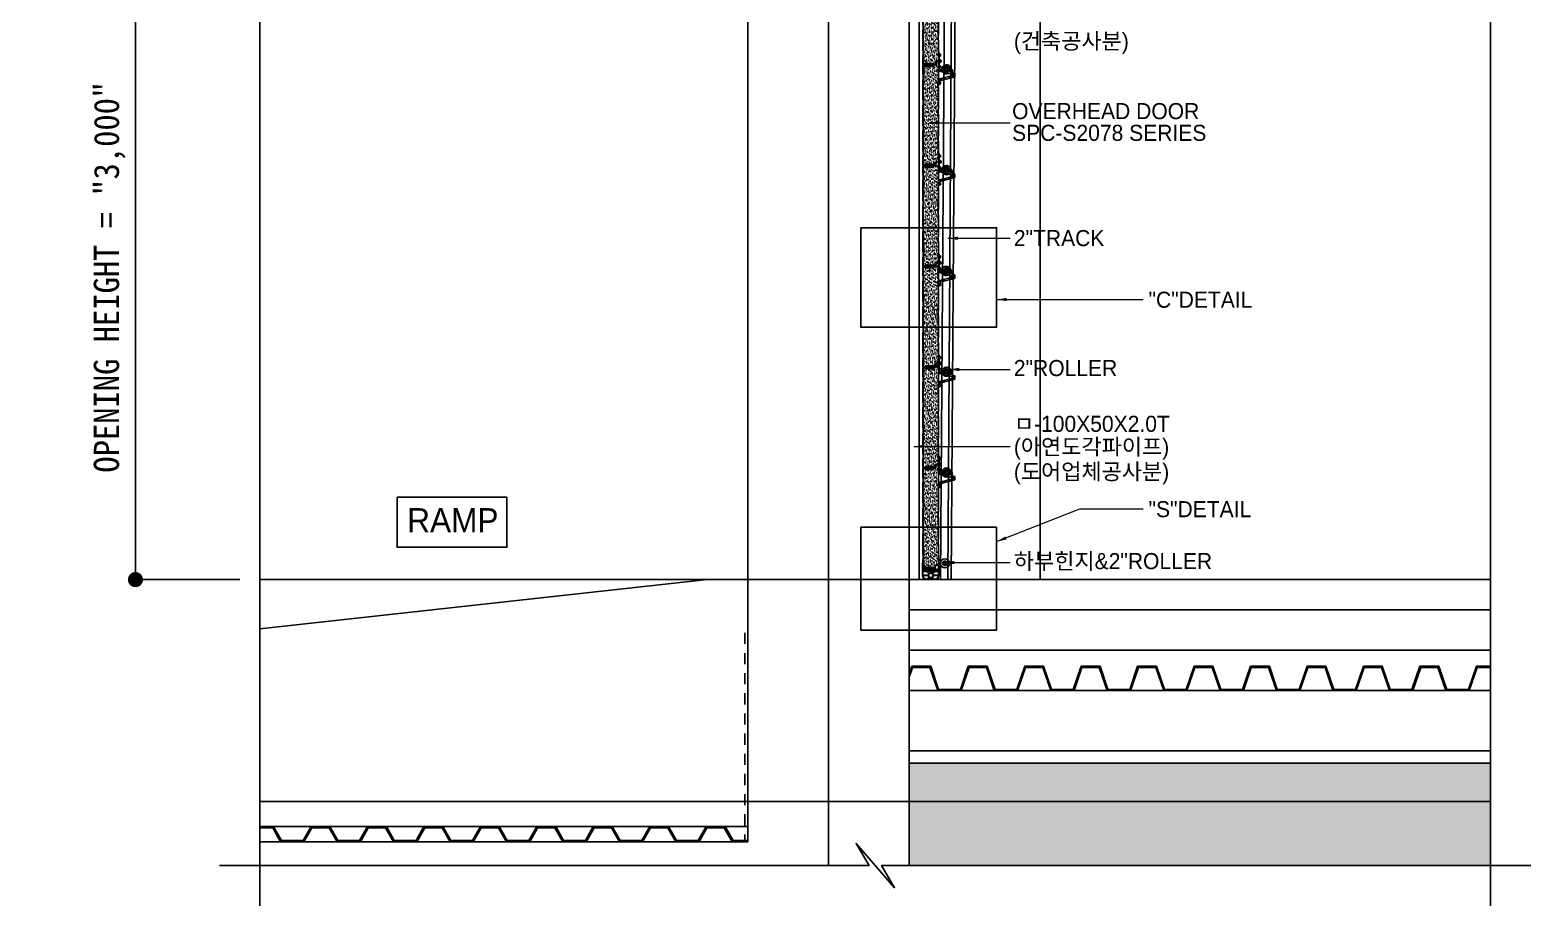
# Model space of a CAD drawing. Header units: millimetres. Extents: x 909 to 159266, y 137 to 21462.
# Drawn here: x 63502 to 70947, y 6838 to 11183 of the extents above; entities that cross this region are included whole.
import ezdxf

# ---------------------------------------------------------------- set-up
doc = ezdxf.new("R2010")
doc.units = ezdxf.units.MM
doc.header["$LTSCALE"] = 50
doc.header["$MEASUREMENT"] = 0
for name, pattern in [('HIDDEN', [2, 1, -1]), ('HIDDEN2', [0.1875, 0.125, -0.0625]), ('주단면도-1$0$HID', [2, 1.1, -0.9]), ('주단면도-1$0$주단면도-1$0$STD_CENTER', [66, 60, -2, 2, -2]), ('주단면도-2$0$주단면도-1$0$STD_CENTER', [66, 60, -2, 2, -2])]:
    doc.linetypes.add(name, pattern=pattern)
doc.layers.get('Defpoints').update_dxf_attribs({"color": 181})
for name, color, linetype in [('252', 252, 'Continuous'), ('DIM', 7, 'Continuous'), ('elev', 8, 'Continuous'), ('OHD Frame', 2, 'Continuous'), ('OHD Panel', 5, 'Continuous'), ('OHD Track', 4, 'Continuous'), ('주단면도-1$0$7FIN', 5, 'Continuous'), ('주단면도-1$0$A-SECT-DOOR', 8, 'Continuous'), ('주단면도-1$0$A-ST-CONC', 2, 'Continuous'), ('주단면도-1$0$HID', 7, '주단면도-1$0$HID'), ('주단면도-1$0$주단면도-1$0$A-FIN-TYP1', 6, 'Continuous'), ('주단면도-1$0$주단면도-1$0$A-ST-AXIS-CEN', 252, '주단면도-1$0$주단면도-1$0$STD_CENTER'), ('주단면도-1$0$주단면도-1$0$A-ST-CONC', 2, 'Continuous'), ('주단면도-1$0$주단면도-1$0$저온단열', 160, 'Continuous'), ('주단면도-2$0$주단면도-1$0$A-ST-AXIS-CEN', 252, '주단면도-2$0$주단면도-1$0$STD_CENTER')]:
    doc.layers.add(name, color=color, linetype=linetype)
doc.layers.add('주단면도-1$0$A-ELEV-LIN2', color=7, linetype='Continuous', lineweight=25)
doc.styles.add('2020음성 1차', font='나눔고딕Bold.ttf')
doc.styles.get("Standard").update_dxf_attribs({"font": 'NanumGothicBold.ttf'})
doc.styles.add('돋움체', font='')
doc.styles.add('헤드라인', font='')
doc.styles.get('돋움체').set_extended_font_data('DotumChe')
doc.styles.get('헤드라인').set_extended_font_data('HY울릉도M')
doc.dimstyles.new('ISO-25', dxfattribs={"dimtxt": 2.5, "dimasz": 2.5, "dimexe": 1.25, "dimexo": 0.625, "dimtad": 1, "dimtxsty": 'Standard', "dimcen": 2.5, "dimadec": 0, "dimazin": 0, "dimtfac": 1, "dimtmove": 0, "dimatfit": 3, "dimfxl": 1, "dimarcsym": 0})
doc.dimstyles.new('류재성$0', dxfattribs={"dimscale": 50, "dimtxt": 3, "dimasz": 1.5, "dimexe": 0, "dimexo": 2, "dimgap": 1, "dimtad": 1, "dimdec": 0, "dimdsep": 46, "dimlunit": 6, "dimtxsty": '2020음성 1차', "dimblk1": 'DOT', "dimblk2": 'DOT', "dimsah": 1, "dimcen": 0.09, "dimclrt": 4, "dimadec": 0, "dimazin": 0, "dimtfac": 1, "dimtdec": 4, "dimtofl": 0, "dimtmove": 0, "dimatfit": 3, "dimldrblk": 'DOT', "dimfxl": 1, "dimtolj": 1, "dimtzin": 0, "dimarcsym": 0})

# ---------------------------------------------------------------- blocks, each defined once
blk = doc.blocks.new('_Dot')
at = {"layer": 'DIM', "color": 0, "lineweight": -2}
blk.add_line((-0.5, 0), (-1, 0), dxfattribs=at)
at = {"layer": 'DIM', "color": 0, "const_width": 0.5}
blk.add_lwpolyline([(-0.25, 0, 1), (0.25, 0, 1)], format="xyb", close=True, dxfattribs=at)
blk = doc.blocks.new('*D5544')
at = {"layer": '252', "color": 0, "lineweight": -2}
for p, q in [((64542.9, 11457), (64025.2, 11457)), ((64025.2, 11382), (64025.2, 8532)), ((64542.9, 8457), (64025.2, 8457))]:
    blk.add_line(p, q, dxfattribs=at)
at = {"layer": 'Defpoints', "color": 0}
for p in [(64642.9, 11457), (64025.2, 8457), (64642.9, 8457)]:
    blk.add_point(p, dxfattribs=at)
at = {"layer": '252', "color": 0, "linetype": 'ByBlock', "lineweight": -2, "xscale": 75, "yscale": 75, "zscale": 75}
for p, rotation in [((64025.2, 11457), 90), ((64025.2, 8457), 270)]:
    blk.add_blockref('_Dot', p, dxfattribs=dict(at, rotation=rotation))
at = {"layer": '252', "color": 4, "insert": (63897.4, 9957), "char_height": 125, "attachment_point": 5, "rotation": 90, "style": '돋움체'}
blk.add_mtext('\\A1;OPENING HEIGHT = "3,000"', dxfattribs=at)
blk = doc.blocks.new('A$C1B0F701D')
at = {"layer": 'OHD Panel'}
for p, q in [((0, 457.1), (0, 498.5)), ((1.8, 452.9), (0.3, 456)), ((0.5, 457.1), (0.5, 498.5)), ((2.2, 453.1), (0.7, 456.2)), ((2, 431), (2, 452)), ((2.5, 501), (9.5, 501)), ((9.5, 501), (2.5, 501)), ((2.5, 500.5), (9.5, 500.5)), ((2.5, 431), (2.5, 452)), ((11.5, 498.5), (11.5, 496)), ((11.5, 495), (11.5, 498.5)), ((12, 498.5), (12, 496)), ((12, 495), (12, 498.5)), ((16.5, 494), (13, 494)), ((13, 493.5), (16.5, 493.5)), ((16.5, 493.5), (16.5, 494)), ((0, 330.1), (0, 425.9)), ((0.3, 427), (1.8, 430.1)), ((0.5, 330.1), (0.5, 425.9)), ((0.7, 426.8), (2.2, 429.9)), ((0, 298.9), (0, 203.1)), ((1.8, 325.9), (0.3, 329)), ((0.3, 300), (1.8, 303.1)), ((0.5, 203.1), (0.5, 298.9)), ((2.2, 326.1), (0.7, 329.2)), ((0.7, 299.8), (2.2, 302.9)), ((2, 304), (2, 325)), ((2.5, 304), (2.5, 325)), ((0, 171.9), (0, 76.1)), ((1.8, 198.9), (0.3, 202)), ((0.3, 173), (1.8, 176.1)), ((0.5, 76.1), (0.5, 171.9)), ((2.2, 199.1), (0.7, 202.2)), ((0.7, 172.8), (2.2, 175.9)), ((2, 177), (2, 198)), ((2.5, 177), (2.5, 198)), ((1.8, 71.9), (0.3, 75)), ((2.2, 72.1), (0.7, 75.2)), ((0, 3.5), (0, 44.9)), ((0.3, 46), (1.8, 49.1)), ((0.5, 3.5), (0.5, 44.9)), ((0.7, 45.8), (2.2, 48.9)), ((2, 50), (2, 71)), ((2.5, 50), (2.5, 71)), ((9.5, 1.5), (2.5, 1.5)), ((9.5, 1), (2.5, 1)), ((11.5, 7), (11.5, 3.5)), ((12, 7), (12, 3.5)), ((13, 8.5), (16.5, 8.5)), ((16.5, 8), (13, 8)), ((16.5, 8.5), (16.5, 8))]:
    blk.add_line(p, q, dxfattribs=at)
for centre, radius, start, end in [((2.5, 498.5), 2.5, 90, 180), ((2.5, 457.1), 2.5, 180, 206.56505), ((2.5, 498.5), 2, 90, 180), ((2.5, 457.1), 2, 180, 206.56505), ((0, 452), 2, 0, 26.56505), ((0, 452), 2.5, 0, 26.56505), ((9.5, 498.5), 2.5, 0, 90), ((9.5, 498.5), 2, 0, 90), ((13, 495), 1.5, 180, 270), ((13, 495), 1, 180, 270), ((2.5, 425.9), 2.5, 153.43495, 180), ((2.5, 425.9), 2, 153.43495, 180), ((0, 431), 2, 333.43495, 0), ((0, 431), 2.5, 333.43495, 0), ((2.5, 330.1), 2.5, 180, 206.56505), ((2.5, 298.9), 2.5, 153.43495, 180), ((2.5, 330.1), 2, 180, 206.56505), ((2.5, 298.9), 2, 153.43495, 180), ((0, 325), 2, 0, 26.56505), ((0, 304), 2, 333.43495, 0), ((0, 325), 2.5, 0, 26.56505), ((0, 304), 2.5, 333.43495, 0), ((2.5, 203.1), 2.5, 180, 206.56505), ((2.5, 171.9), 2.5, 153.43495, 180), ((2.5, 203.1), 2, 180, 206.56505), ((2.5, 171.9), 2, 153.43495, 180), ((0, 198), 2, 0, 26.56505), ((0, 177), 2, 333.43495, 0), ((0, 198), 2.5, 0, 26.56505), ((0, 177), 2.5, 333.43495, 0), ((2.5, 76.1), 2.5, 180, 206.56505), ((2.5, 76.1), 2, 180, 206.56505), ((2.5, 44.9), 2.5, 153.43495, 180), ((2.5, 3.5), 2.5, 180, 270), ((2.5, 44.9), 2, 153.43495, 180), ((2.5, 3.5), 2, 180, 270), ((0, 71), 2, 0, 26.56505), ((0, 50), 2, 333.43495, 0), ((0, 71), 2.5, 0, 26.56505), ((0, 50), 2.5, 333.43495, 0), ((9.5, 3.5), 2.5, 270, 0), ((9.5, 3.5), 2, 270, 0), ((13, 7), 1.5, 90, 180), ((13, 7), 1, 90, 180)]:
    blk.add_arc(centre, radius, start, end, dxfattribs=at)
blk = doc.blocks.new('A$C2BEC2C56')
h = blk.add_hatch(color=256)
h.dxf.hatch_style = 1
h.paths.add_polyline_path([(27, 477.5), (28, 477.5), (28, 517.5), (27, 517.5)])
h = blk.add_hatch(color=256)
h.dxf.hatch_style = 1
h.paths.add_polyline_path([(27, 22.5), (28, 22.5), (28, 62.5), (27, 62.5)])
for p, q in [((27, 517.5), (27, 477.5)), ((28, 517.5), (27, 517.5)), ((27, 477.5), (28, 477.5)), ((28, 477.5), (28, 517.5)), ((27, 62.5), (27, 22.5)), ((27, 22.5), (28, 22.5))]:
    blk.add_line(p, q)
at = {"layer": 'OHD Panel'}
for p, q in [((0, 494), (3.5, 494)), ((0, 493.5), (0, 494)), ((0, 493.5), (3.5, 493.5)), ((4.5, 495), (4.5, 499.5)), ((5, 495), (5, 499.5)), ((6, 501), (12.5, 501)), ((6, 500.5), (12.5, 500.5)), ((13.5, 501.9), (15.2, 517.8)), ((14, 501.8), (15.6, 517.7)), ((17.6, 520), (26, 520)), ((17.6, 519.5), (26, 519.5)), ((28, 517.5), (28, 419.6)), ((28.5, 517.5), (28.5, 419.6)), ((26, 414.5), (26, 393.5)), ((27.8, 418.7), (26.3, 415.6)), ((26.3, 392.4), (27.8, 389.3)), ((26.5, 414.5), (26.5, 393.5)), ((28.2, 418.5), (26.7, 415.4)), ((26.7, 392.6), (28.2, 389.5)), ((28, 388.4), (28, 285.6)), ((28.5, 388.4), (28.5, 285.6)), ((26, 280.5), (26, 259.5)), ((27.8, 284.7), (26.3, 281.6)), ((26.3, 258.4), (27.8, 255.3)), ((26.5, 280.5), (26.5, 259.5)), ((28.2, 284.5), (26.7, 281.4)), ((26.7, 258.6), (28.2, 255.5)), ((28, 254.4), (28, 151.6)), ((28.5, 254.4), (28.5, 151.6)), ((27.8, 150.7), (26.3, 147.6)), ((28.2, 150.5), (26.7, 147.4)), ((26, 146.5), (26, 125.5)), ((26.3, 124.4), (27.8, 121.3)), ((26.5, 146.5), (26.5, 125.5)), ((26.7, 124.6), (28.2, 121.5)), ((28, 120.4), (28, 22.5)), ((28.5, 120.4), (28.5, 22.5)), ((3.5, 8.5), (0, 8.5)), ((0, 8.5), (0, 8)), ((3.5, 8), (0, 8)), ((4.5, 3.5), (4.5, 7)), ((5, 3.5), (5, 7)), ((9.3, 1.5), (7, 1.5)), ((9.3, 1), (7, 1)), ((12.9, 18.3), (11.3, 3.3)), ((13.4, 18.2), (11.8, 3.2)), ((26, 20.5), (15.4, 20.5)), ((26, 20), (15.4, 20)), ((28, 62.5), (27, 62.5)), ((28, 22.5), (28, 62.5))]:
    blk.add_line(p, q, dxfattribs=at)
for centre, radius, start, end in [((3.5, 495), 1, 270, 0), ((3.5, 495), 1.5, 270, 0), ((6, 499.5), 1.5, 90, 180), ((6, 499.5), 1, 90, 180), ((12.5, 502), 1, 270, 353.99099), ((12.5, 502), 1.5, 270, 353.99099), ((17.6, 517.5), 2.5, 90, 173.99099), ((17.6, 517.5), 2, 90, 173.99099), ((26, 517.5), 2.5, 0, 90), ((26, 517.5), 2, 0, 90), ((28.5, 414.5), 2.5, 153.43495, 180), ((28.5, 393.5), 2.5, 180, 206.56505), ((28.5, 414.5), 2, 153.43495, 180), ((28.5, 393.5), 2, 180, 206.56505), ((26, 419.6), 2, 333.43495, 0), ((26, 388.4), 2, 0, 26.56505), ((26, 419.6), 2.5, 333.43495, 0), ((26, 388.4), 2.5, 0, 26.56505), ((28.5, 280.5), 2.5, 153.43495, 180), ((28.5, 259.5), 2.5, 180, 206.56505), ((28.5, 280.5), 2, 153.43495, 180), ((28.5, 259.5), 2, 180, 206.56505), ((26, 285.6), 2, 333.43495, 0), ((26, 254.4), 2, 0, 26.56505), ((26, 285.6), 2.5, 333.43495, 0), ((26, 254.4), 2.5, 0, 26.56505), ((26, 151.6), 2, 333.43495, 0), ((26, 151.6), 2.5, 333.43495, 0), ((28.5, 146.5), 2.5, 153.43495, 180), ((28.5, 125.5), 2.5, 180, 206.56505), ((28.5, 146.5), 2, 153.43495, 180), ((28.5, 125.5), 2, 180, 206.56505), ((26, 120.4), 2, 0, 26.56505), ((26, 120.4), 2.5, 0, 26.56505), ((3.5, 7), 1.5, 0, 90), ((3.5, 7), 1, 0, 90), ((7, 3.5), 2.5, 180, 270), ((7, 3.5), 2, 180, 270), ((9.3, 3.5), 2, 270, 353.99099), ((9.3, 3.5), 2.5, 270, 353.99099), ((15.4, 18), 2.5, 90, 173.99099), ((15.4, 18), 2, 90, 173.99099), ((26, 22.5), 2.5, 270, 0), ((26, 22.5), 2, 270, 0)]:
    blk.add_arc(centre, radius, start, end, dxfattribs=at)
blk = doc.blocks.new('A$C23A425F1')
h = blk.add_hatch()
h.set_pattern_fill('AR-SAND', color=2)
h.set_pattern_definition([(37.5, (-10314.7876, 683.2013), (-0.06299336, 1.92682377), [0, -1.52, 0, -1.7, 0, -1.625]), (7.5, (-10314.7876, 683.2013), (1.7697767, 2.82214607), [0, -0.82, 0, -1.37, 0, -0.525]), (327.5, (-10316.0176, 683.2013), (3.11414186, 0.00565905), [0, -0.5, 0, -1.8, 0, -2.35]), (317.5, (-10316.0176, 683.2013), (3.0061266, 0.87767556), [0, -0.25, 0, -1.18, 0, -1.35])])
edge = h.paths.add_edge_path()
edge.add_arc((41, 7), 1, 0, 90)
edge.add_line((41, 8), (1, 8))
edge.add_arc((1, 7), 1, 90, 180)
edge.add_line((0, 7), (0, 0))
edge.add_line((0, 0), (42, 0))
edge.add_line((42, 0), (42, 7))
at = {"color": 2}
for p, q in [((0, 7), (0, 0)), ((0, 0), (42, 0)), ((1, 8), (41, 8)), ((42, 7), (42, 0))]:
    blk.add_line(p, q, dxfattribs=at)
for centre, start, end in [((1, 7), 90, 180), ((41, 7), 0, 90)]:
    blk.add_arc(centre, 1, start, end, dxfattribs=at)
blk = doc.blocks.new('A$C56DB41DC')
h = blk.add_hatch()
h.set_pattern_fill('AR-SAND', color=253, scale=0.3)
h.set_pattern_definition([(37.5, (-85037.311, 18117.669), (-0.4800094, 14.6823971), [0, -11.5824, 0, -12.954, 0, -12.3825]), (7.5, (-85037.311, 18117.669), (13.4856985, 21.504753), [0, -6.2484, 0, -10.4394, 0, -4.0005]), (327.5, (-85046.684, 18117.669), (23.7297711, 0.0431155), [0, -3.81, 0, -13.716, 0, -17.907]), (317.5, (-85046.684, 18117.669), (22.9066936, 6.6878797), [0, -1.905, 0, -8.9916, 0, -10.287])])
h.paths.add_polyline_path([(77.5, 121.4, 0.116434), (77.3, 122.3), (75.8, 125.4, -0.116434), (75.5, 126.5), (75.5, 147.5, -0.116434), (75.8, 148.6), (77.3, 151.7, 0.116434), (77.5, 152.6), (77.5, 255.4, 0.116434), (77.3, 256.3), (75.8, 259.4, -0.116434), (75.5, 260.5), (75.5, 281.5, -0.116434), (75.8, 282.6), (77.3, 285.7, 0.116434), (77.5, 286.6), (77.5, 389.4, 0.116434), (77.3, 390.3), (75.8, 393.4, -0.116434), (75.5, 394.5), (75.5, 415.5, -0.116434), (75.8, 416.6), (77.3, 419.7, 0.116434), (77.5, 420.6), (77.5, 478.5), (76.5, 478.5), (76.5, 518.5), (77.5, 518.5, 0.414214), (75.5, 520.5), (67.1, 520.5, 0.383819), (65.1, 518.7), (63.5, 502.8, -0.383819), (62, 501.5), (55.5, 501.5, 0.414214), (54.5, 500.5), (54.5, 496, -0.414214), (53, 494.5), (49.5, 494.5), (49.5, 495), (16.5, 495), (16.5, 494.5), (13, 494.5, -0.414214), (11.5, 496), (11.5, 499.5, 0.414214), (9.5, 501.5), (2.5, 501.5, 0.414214), (0.5, 499.5), (0.5, 458.1, 0.116434), (0.7, 457.2), (2.2, 454.1, -0.116434), (2.5, 453), (2.5, 432, -0.116434), (2.2, 430.9), (0.7, 427.8, 0.116434), (0.5, 426.9), (0.5, 331.1, 0.116434), (0.7, 330.2), (2.2, 327.1, -0.116434), (2.5, 326), (2.5, 305, -0.116434), (2.2, 303.9), (0.7, 300.8, 0.116434), (0.5, 299.9), (0.5, 204.1, 0.116434), (0.7, 203.2), (2.2, 200.1, -0.116434), (2.5, 199), (2.5, 178, -0.116434), (2.2, 176.9), (0.7, 173.8, 0.116434), (0.5, 172.9), (0.5, 77.1, 0.116434), (0.7, 76.2), (2.2, 73.1, -0.116434), (2.5, 72), (2.5, 51, -0.116434), (2.2, 49.9), (0.7, 46.8, 0.116434), (0.5, 45.9), (0.5, 4.5, 0.414214), (2.5, 2.5), (9.5, 2.5, 0.414214), (11.5, 4.5), (11.5, 8, -0.414214), (13, 9.5), (16.5, 9.5), (16.5, 9), (49.5, 9), (49.5, 9.5), (53, 9.5, -0.414214), (54.5, 8), (54.5, 4.5, 0.414214), (56.5, 2.5), (58.8, 2.5, 0.383819), (60.8, 4.3), (62.4, 19.3, -0.383819), (64.9, 21.5), (75.5, 21.5, 0.414214), (77.5, 23.5), (76.5, 23.5), (76.5, 63.5), (77.5, 63.5)])
at = {"color": 5}
for name, p in [('A$C1B0F701D', (0, 1)), ('A$C2BEC2C56', (49.5, 1))]:
    blk.add_blockref(name, p, dxfattribs=at)
at = {"color": 6, "xscale": -1, "rotation": 180}
blk.add_blockref('A$C23A425F1', (12, 503), dxfattribs=at)
at = {"color": 6}
blk.add_blockref('A$C23A425F1', (12, 1), dxfattribs=at)
blk = doc.blocks.new('2ROLLER')
for p, q in [((-153853.3, -195.2, 0), (-153854.1, -198.4, 0)), ((-153851.3, -199.7, 0), (-153842.6, -201.9, 0)), ((-153850.6, -196.7, 0), (-153817.7, -205.2, 0)), ((-153844.8, -195.1, 0), (-153841.6, -196, 0)), ((-153841.9, -199, 0), (-153844.4, -208.7, 0)), ((-153844.4, -208.7, 0), (-153820.2, -214.9, 0)), ((-153836.1, -199.2, 0), (-153836.4, -200.4, 0)), ((-153836.4, -200.4, 0), (-153835.4, -200.7, 0)), ((-153835.4, -200.4, 0), (-153835.4, -200.7, 0)), ((-153835.4, -200.4, 0), (-153834.4, -200.9, 0)), ((-153834.4, -200.7, 0), (-153834.4, -200.9, 0)), ((-153834.4, -200.7, 0), (-153833.5, -201.2, 0)), ((-153834.4, -200.7, 0), (-153833.5, -201.2, 0)), ((-153832.4, -193.2, 0), (-153833.9, -199, 0)), ((-153833.9, -199, 0), (-153820.4, -202.5, 0)), ((-153831.2, -192.4, 0), (-153819.6, -195.4, 0)), ((-153829.6, -192, 0), (-153829.2, -191.8, 0)), ((-153821, -194.8, 0), (-153829.6, -192.1, 0)), ((-153829.4, -192.6, 0), (-153829.6, -192.2, 0)), ((-153829.6, -192.8, 0), (-153829.4, -192.7, 0)), ((-153820.8, -193.9, 0), (-153829.4, -191.2, 0)), ((-153829.1, -191.7, 0), (-153829.4, -191.3, 0)), ((-153829.3, -191.2, 0), (-153828.9, -190.9, 0)), ((-153829.1, -190.3, 0), (-153828.7, -190, 0)), ((-153820.5, -193, 0), (-153829.1, -190.3, 0)), ((-153828.9, -190.8, 0), (-153829.1, -190.4, 0)), ((-153820.5, -192.1, 0), (-153828.6, -190, 0)), ((-153825.7, -194.9, 0), (-153827.2, -200.7, 0)), ((-153823.7, -203.4, 0), (-153822.8, -203.9, 0)), ((-153823.7, -203.4, 0), (-153822.8, -203.9, 0)), ((-153822.8, -203.7, 0), (-153822.8, -203.9, 0)), ((-153822.8, -203.7, 0), (-153821.9, -204.1, 0)), ((-153822.8, -203.7, 0), (-153821.9, -204.1, 0)), ((-153821.8, -203.9, 0), (-153821.9, -204.1, 0)), ((-153821.8, -203.9, 0), (-153820.9, -204.4, 0)), ((-153821.8, -203.9, 0), (-153820.9, -204.4, 0)), ((-153821.3, -195, 0), (-153821, -194.8, 0)), ((-153821.2, -194.2, 0), (-153820.8, -194, 0)), ((-153821, -194.7, 0), (-153821.2, -194.3, 0)), ((-153821, -193.3, 0), (-153820.6, -193.1, 0)), ((-153820.8, -193.8, 0), (-153821, -193.4, 0)), ((-153820.8, -204.2, 0), (-153820.9, -204.4, 0)), ((-153820.8, -192.4, 0), (-153820.5, -192.3, 0)), ((-153820.6, -193, 0), (-153820.8, -192.6, 0)), ((-153820.8, -204.2, 0), (-153819.9, -204.6, 0)), ((-153820.8, -204.2, 0), (-153819.9, -204.6, 0)), ((-153818.9, -196.6, 0), (-153820.4, -202.5, 0)), ((-153817.7, -205.2, 0), (-153820.2, -214.9, 0)), ((-153819.9, -204.6, 0), (-153818.9, -204.9, 0)), ((-153818.6, -203.7, 0), (-153818.9, -204.9, 0)), ((-153818.8, -204.4, 0), (-153818.9, -204.7, 0))]:
    blk.add_line(p, q)
at = {"color": 0}
for p, q in [((-153833.4, -200.9, 0), (-153833.5, -201.2, 0)), ((-153833.4, -200.9, 0), (-153832.5, -201.4, 0)), ((-153833.4, -200.9, 0), (-153832.5, -201.4, 0)), ((-153832.4, -201.2, 0), (-153832.5, -201.4, 0)), ((-153832.4, -201.2, 0), (-153831.5, -201.7, 0)), ((-153832.4, -201.2, 0), (-153831.5, -201.7, 0)), ((-153831.5, -201.4, 0), (-153831.5, -201.7, 0)), ((-153831.5, -201.4, 0), (-153830.6, -201.9, 0)), ((-153831.5, -201.4, 0), (-153830.6, -201.9, 0)), ((-153830.5, -201.7, 0), (-153830.6, -201.9, 0)), ((-153830.5, -201.7, 0), (-153829.6, -202.1, 0)), ((-153830.5, -201.7, 0), (-153829.6, -202.1, 0)), ((-153829.5, -201.9, 0), (-153829.6, -202.1, 0)), ((-153829.5, -201.9, 0), (-153828.6, -202.4, 0)), ((-153829.5, -201.9, 0), (-153828.6, -202.4, 0)), ((-153828.6, -202.2, 0), (-153828.6, -202.4, 0)), ((-153828.6, -202.2, 0), (-153827.7, -202.6, 0)), ((-153828.6, -202.2, 0), (-153827.7, -202.6, 0)), ((-153827.6, -202.4, 0), (-153827.7, -202.6, 0)), ((-153827.6, -202.4, 0), (-153826.7, -202.9, 0)), ((-153827.6, -202.4, 0), (-153826.7, -202.9, 0)), ((-153826.6, -202.7, 0), (-153826.7, -202.9, 0)), ((-153826.6, -202.7, 0), (-153825.7, -203.1, 0)), ((-153826.6, -202.7, 0), (-153825.7, -203.1, 0)), ((-153825.7, -202.9, 0), (-153825.7, -203.1, 0)), ((-153825.7, -202.9, 0), (-153824.8, -203.4, 0)), ((-153825.7, -202.9, 0), (-153824.8, -203.4, 0)), ((-153824.7, -203.2, 0), (-153824.8, -203.4, 0)), ((-153824.7, -203.2, 0), (-153823.8, -203.6, 0)), ((-153824.7, -203.2, 0), (-153823.8, -203.6, 0)), ((-153823.7, -203.4, 0), (-153823.8, -203.6, 0))]:
    blk.add_line(p, q, dxfattribs=at)
at = {"color": 5, "linetype": 'HIDDEN'}
blk.add_line((-153823.7, -203.7, 0), (-153823.6, -203.7, 0), dxfattribs=at)
blk.add_circle((-153849.1, -190.9, 0), 5.5)
for centre, radius, start, end in [((-153849.1, -190.9, 0), 22.5, 1.0314, 189.14357), ((-153849.2, -191.4, 0), 22.5, 212.73197, 298.39882), ((-153849.1, -190.9, 0), 14.5, 321.12206, 203.93191), ((-153849.1, -190.9, 0), 9, 326.09417, 255.56539), ((-153849.1, -190.9, 0), 6, 315.56539, 255.56539), ((-153833.5, -211.5, 0), 12.5, 59.30519, 101.66928), ((-153831.5, -193.4, 0), 1, 75.56539, 165.56539), ((-153829.5, -192.1, 0), 0.0908, 120.56539, 210.56539), ((-153829.3, -191.2, 0), 0.0908, 120.56539, 210.56539), ((-153829.4, -192.6, 0), 0.0908, 300.56539, 30.56539), ((-153829.2, -191.7, 0), 0.0908, 300.56539, 30.56539), ((-153829.1, -190.4, 0), 0.0908, 120.56539, 210.56539), ((-153829, -190.9, 0), 0.0908, 300.56539, 30.56539), ((-153828.6, -190.1, 0), 0.0908, 75.56539, 120.56539), ((-153826.8, -213.2, 0), 12.5, 49.46151, 91.8256), ((-153826.6, -194.7, 0), 1, 345.56539, 75.56539), ((-153824.7, -195.1, 0), 1, 75.56539, 165.56539), ((-153821.2, -194.3, 0), 0.0908, 120.56539, 210.56539), ((-153820.9, -193.4, 0), 0.0908, 120.56539, 210.56539), ((-153821.1, -194.8, 0), 0.0908, 300.56539, 30.56539), ((-153820.7, -192.5, 0), 0.0908, 120.56539, 210.56539), ((-153820.9, -193.9, 0), 0.0908, 300.56539, 30.56539), ((-153820.6, -193, 0), 0.0908, 300.56539, 30.56539), ((-153820.5, -192.2, 0), 0.0908, 300.56539, 75.56539), ((-153819.9, -196.4, 0), 1, 345.56539, 75.56539)]:
    blk.add_arc(centre, radius, start, end)
blk.add_arc((-153823.6, -203.8, 0), 0.09, 120.56539, 210.56539, dxfattribs=at)
blk = doc.blocks.new('2인치 SIDE HINGE 단면')
at = {"extrusion": (-1, 2.44929e-16, 5.96917e-14)}
blk.add_line((0, 129), (0, 165), dxfattribs=at)
at = {"extrusion": (2.44929e-16, 1, -2.44929e-16)}
blk.add_line((0, 165), (2.3, 165), dxfattribs=at)
at = {"extrusion": (-5.96917e-14, -2.44929e-16, -1)}
for p, q in [((0, 165), (2.3, 165)), ((0, 129), (0, 165)), ((2.3, 165), (2.3, 129)), ((0, 129), (2.3, 129))]:
    blk.add_line(p, q, dxfattribs=at)
at = {"color": 5, "linetype": 'HIDDEN2', "ltscale": 5}
for p, q in [((0, 155, 0), (2.3, 155, 0)), ((2.3, 148, 0), (0, 148, 0)), ((2.3, 98.5, 0), (0, 98.5, 0)), ((2.3, 95, 0), (0, 95, 0)), ((2.3, 92, 0), (0, 92, 0)), ((2.3, 88.5, 0), (0, 88.5, 0)), ((4, 79), (44.6, 68.5)), ((2.3, 18.6), (0, 18.6)), ((2.3, 15.1), (0, 15.1)), ((2.3, 12.1), (0, 12.1)), ((2.3, 8.6), (0, 8.6)), ((4, 27.6), (77.7, 46.6)), ((68.8, 62.3), (77.7, 60)), ((77.7, 46.6), (77.7, 60))]:
    blk.add_line(p, q, dxfattribs=at)
at = {"extrusion": (1, -2.44929e-16, -5.96917e-14)}
blk.add_line((2.3, 165), (2.3, 129), dxfattribs=at)
for p, q in [((3.2, 158.2, 0), (2.3, 158.2, 0)), ((8, 156.5, 0), (3.7, 156.5, 0)), ((3.7, 156.5, 0), (3.7, 146.5, 0)), ((8, 151.5, 0), (3.7, 151.5, 0)), ((8.7, 155.8, 0), (8.7, 147.2, 0)), ((0, 129), (0, 122.5)), ((0, 83.4), (0, 122.5)), ((2.3, 86), (0, 86)), ((2.3, 83.5), (0, 83.5)), ((2.3, 129), (2.3, 127.5)), ((2.3, 127.5), (2.3, 129)), ((2.3, 83.4), (2.3, 117.5)), ((3.2, 100.3, 0), (2.3, 100.3, 0)), ((3.2, 144.7, 0), (2.4, 144.7, 0)), ((3.2, 86.8, 0), (2.4, 86.8, 0)), ((3.2, 79.2), (4, 79)), ((8, 146.5, 0), (3.7, 146.5, 0)), ((8, 98.5, 0), (3.7, 98.5, 0)), ((3.7, 98.5, 0), (3.7, 88.5, 0)), ((8, 93.5, 0), (3.7, 93.5, 0)), ((8, 88.5, 0), (3.7, 88.5, 0)), ((3.8, 81.4), (45.1, 70.8)), ((4, 73.1), (4, 81.4)), ((8.7, 97.8, 0), (8.7, 89.2, 0)), ((0, 23.2), (0, 3.6)), ((2.3, 23.1), (0, 23.1)), ((2.3, 20.6), (0, 20.6)), ((2.3, 3.6), (0, 3.6)), ((2.3, 23.2), (2.3, 3.6)), ((3.2, 20.4), (2.3, 20.4)), ((3.2, 6.9), (2.4, 6.9)), ((3.2, 27.4), (4, 27.6)), ((8, 18.6), (3.7, 18.6)), ((3.7, 18.6), (3.7, 8.6)), ((8, 13.6), (3.7, 13.6)), ((8, 8.6), (3.7, 8.6)), ((3.8, 25.2), (80, 44.8)), ((4, 73.1), (69, 56.4)), ((4, 33.5), (69, 50.2)), ((4, 33.5), (4, 25.2)), ((8.7, 17.9), (8.7, 9.3)), ((69, 56.4), (80, 61.8)), ((69, 50.2), (69, 56.4)), ((69, 50.2), (80, 44.8)), ((69.3, 64.5), (80, 61.8)), ((80, 44.8), (80, 61.8))]:
    blk.add_line(p, q)
at = {"extrusion": (-2.44929e-16, -1, 2.44929e-16)}
blk.add_line((0, 129), (2.3, 129), dxfattribs=at)
at = {"extrusion": (7.34788e-16, 1, 1.03474e-13)}
blk.add_line((0, 129), (2.3, 129), dxfattribs=at)
at = {"extrusion": (-5.96917e-14, -2.44929e-16, -1)}
blk.add_circle((-6.5, 122.5), 4.2, dxfattribs=at)
for centre, radius, start, end in [((-5.7, 154.1, 0), 9.81, 344.48713, 24.88994), ((-5.7, 148.9, 0), 9.81, 335.11006, 15.51287), ((8, 155.8, 0), 0.714, 0, 90), ((8, 152.2, 0), 0.714, 270, 0), ((8, 150.8, 0), 0.714, 0, 90), ((6.5, 122.5), 6.5, 229.74776, 180), ((4.3, 83.4), 4.3, 180, 255.56539), ((4.3, 83.4), 2, 180, 255.56539), ((-5.7, 96.1, 0), 9.81, 344.48713, 24.88994), ((-5.7, 90.9, 0), 9.81, 335.11006, 15.51287), ((8, 147.2, 0), 0.714, 270, 0), ((8, 97.8, 0), 0.714, 0, 90), ((8, 94.2, 0), 0.714, 270, 0), ((8, 92.8, 0), 0.714, 0, 90), ((8, 89.2, 0), 0.714, 270, 0), ((4.3, 23.2), 4.3, 104.43461, 180), ((4.3, 23.2), 2, 104.43461, 180), ((-5.7, 16.2), 9.81, 344.48713, 24.88994), ((-5.7, 11), 9.81, 335.11006, 15.51287), ((8, 17.9), 0.714, 0, 90), ((8, 14.3), 0.714, 270, 0), ((8, 12.9), 0.714, 0, 90), ((8, 9.3), 0.714, 270, 0)]:
    blk.add_arc(centre, radius, start, end)
blk.add_blockref('2ROLLER', (153887.7, 272.7, 0))
blk = doc.blocks.new('OHD2 단면')
at = {"color": 4}
for p, q in [((66.5, 83.3), (66.5, 53.6)), ((68, 84.1), (68, 50.9)), ((146, 84.1), (146, 54.3)), ((147.5, 83.3), (147.5, 53.6)), ((66.7, 53.4), (66.5, 53.6)), ((66.7, 53.4), (66.5, 53.2)), ((66.5, 53.2), (66.5, 42.9)), ((66.5, 42.9), (68.6, 42.9)), ((68, 54.3), (68, 50.9)), ((68.6, 42.9), (68, 42.9)), ((77.5, 49.8), (136.5, 49.8)), ((78.1, 47.8), (92, 47.8)), ((92, 47.8), (92, 42.9)), ((92, 42.9), (103.2, 42.9)), ((92, 42.9), (103.2, 42.9)), ((94, 47.8), (120, 47.8)), ((94, 47.8), (94, 44.9)), ((94, 44.9), (103.2, 44.9)), ((103.2, 44.9), (103.2, 42.9)), ((110.8, 44.9), (120, 44.9)), ((110.8, 44.9), (110.8, 42.9)), ((110.8, 42.9), (122, 42.9)), ((120, 47.8), (120, 44.9)), ((122, 47.8), (135.9, 47.8)), ((122, 47.8), (122, 42.9)), ((145.4, 42.9), (146, 42.9)), ((147.5, 42.9), (145.4, 42.9)), ((146, 54.3), (146, 50.9)), ((147.3, 53.4), (147.5, 53.6)), ((147.3, 53.4), (147.5, 53.2)), ((147.5, 53.2), (147.5, 42.9))]:
    blk.add_line(p, q, dxfattribs=at)
for p, q in [((146, 95.7), (160.1, 95.7)), ((66.5, 42.2), (103.6, 42.2)), ((68.2, 40.5), (85.2, 40.5)), ((87.2, 40.5), (106.1, 40.5)), ((95.9, 47.3), (118.1, 47.3)), ((95.9, 47.3), (95.9, 45.6)), ((95.9, 45.6), (103.6, 45.6)), ((103.6, 42.2), (103.6, 45.6)), ((105.3, 42.2), (105.3, 45.6)), ((105.3, 45.6), (108.6, 45.6)), ((105.3, 42.2), (108.6, 42.2)), ((107.8, 40.5), (126.7, 40.5)), ((108.6, 42.2), (108.6, 45.6)), ((110.3, 42.2), (110.3, 45.6)), ((110.3, 45.6), (118.1, 45.6)), ((110.3, 42.2), (147.5, 42.2)), ((118.1, 47.3), (118.1, 45.6)), ((128.7, 40.5), (145.8, 40.5)), ((147.5, 65.7), (160.1, 65.7))]:
    blk.add_line(p, q)
at = {"color": 0}
for p, q in [((66.5, 42.2), (66.5, 20)), ((68.2, 40.5), (68.2, 22.5)), ((68.2, 22.5), (94.6, 22.5)), ((68.2, 20.8), (94.5, 20.8)), ((97.2, 28.6), (85.2, 40.5)), ((86.5, 0), (127.5, 0)), ((98.1, 29.6), (87.2, 40.5)), ((87.9, 1.7), (98.1, 11.9)), ((89.9, 1.7), (99.2, 11)), ((89.9, 1.7), (106.1, 1.7)), ((106.1, 33.3), (106.1, 40.5)), ((106.1, 8.3), (106.1, 1.7)), ((107.8, 33.3), (107.8, 40.5)), ((107.8, 33.3), (107.8, 33.3)), ((107.8, 8.3), (107.8, 1.7)), ((107.8, 1.7), (124, 1.7)), ((124, 1.7), (114.7, 11)), ((115.8, 29.6), (126.7, 40.5)), ((126, 1.7), (115.8, 11.9)), ((116.7, 28.6), (128.7, 40.5)), ((119.4, 22.5), (145.8, 22.5)), ((119.5, 20.8), (145.8, 20.8)), ((145.8, 40.5), (145.8, 22.5)), ((147.5, 42.2), (147.5, 20))]:
    blk.add_line(p, q, dxfattribs=at)
at = {"color": 4}
for radius in [22.5, 11, 5]:
    blk.add_circle((176.8, 80.7), radius, dxfattribs=at)
blk.add_circle((107, 20.8), 10.8)
for centre, radius, start, end in [((67.5, 83.3), 1, 60, 180), ((146.5, 83.3), 1, 0, 120), ((72.4, 47.2), 5.75, 26.31915, 139.68678), ((68.6, 44.3), 1.44, 268.39805, 41.92762), ((72.6, 47.3), 3.55, 324.82722, 215.17278), ((76.6, 44.3), 1.44, 138.07238, 268.39805), ((71, 47.4), 7.11, 320.78865, 2.88919), ((141.6, 47.2), 5.75, 174.52415, 227.93106), ((141.6, 47.2), 5.75, 40.31322, 153.68085), ((137.4, 44.3), 1.44, 282.82923, 41.92762), ((141.4, 47.3), 3.55, 324.82722, 215.17278), ((145.4, 44.3), 1.44, 138.07238, 271.60195)]:
    blk.add_arc(centre, radius, start, end, dxfattribs=at)
at = {"color": 0}
for centre, start, end in [((86.5, 20), 180, 270), ((88.2, 21.7), 182.60035, 269.04633), ((125.8, 21.7), 270, 357.39965), ((127.5, 20), 270, 0)]:
    blk.add_arc(centre, 20, start, end, dxfattribs=at)
for start, end in [(180, 225), (141.4887, 172.22693), (94.00979, 135), (231.4887, 265.99021), (45, 86.2546), (273.7454, 308.5113), (315, 0), (7.77307, 38.5113)]:
    blk.add_arc((107, 20.8), 12.5, start, end)
at = {"layer": 'OHD Frame'}
for p, q in [((0, 6300, 0), (0, 0)), ((50, 6300, 0), (50, 0))]:
    blk.add_line(p, q, dxfattribs=at)
at = {"layer": 'OHD Track'}
for p, q in [((155, 0), (175, 3000)), ((191, -0.2), (211, 3000)), ((208.5, -0.4), (228.5, 3000))]:
    blk.add_line(p, q, dxfattribs=at)
at = {"layer": '주단면도-1$0$A-SECT-DOOR'}
blk.add_line((-800, 0, -103000), (-999.9, 0, -103000), dxfattribs=at)
blk.add_line((-800, 0, -103000), (-999.9, 0, -103000), dxfattribs=at)
at = {"layer": '주단면도-1$0$A-ST-CONC'}
blk.add_line((-800, 0, -103000), (-999.9, 0, -103000), dxfattribs=at)
for name, p in [('A$C56DB41DC', (68, 2551)), ('2인치 SIDE HINGE 단면', (146, 2449.5)), ('A$C56DB41DC', (68, 2051)), ('2인치 SIDE HINGE 단면', (146, 1949.5)), ('A$C56DB41DC', (68, 1551)), ('A$C56DB41DC', (68, 1051)), ('2인치 SIDE HINGE 단면', (146, 1449.5)), ('A$C56DB41DC', (68, 551)), ('2인치 SIDE HINGE 단면', (146, 949.5)), ('2인치 SIDE HINGE 단면', (146, 449.5)), ('A$C56DB41DC', (68, 51))]:
    blk.add_blockref(name, p)

msp = doc.modelspace()

# ---------------------------------------------------------------- hatches: boundary and pattern name
at = {"layer": 'elev', "transparency": 33554687}
h = msp.add_hatch(color=256, dxfattribs=at)
h.dxf.hatch_style = 1
h.paths.add_polyline_path([(67863.2, 7547), (67863.2, 7038.3), (70747.3, 7038.3), (70747.3, 7547)])

# ---------------------------------------------------------------- linework, layer by layer
at = {"color": 2}
for points in [[(64642.9, 16363.4), (64642.9, 11631.6), (64752.8, 11696.2), (64533, 11505.4), (64642.9, 11570.1), (64642.9, 6838.3)], [(70747.3, 16363.4), (70747.3, 11631.6), (70857.2, 11696.2), (70637.3, 11505.4), (70747.3, 11570.1), (70747.3, 6838.3)], [(70947.3, 7038.3), (67725.8, 7038.3), (67790.5, 6928.4), (67599.7, 7148.2), (67664.4, 7038.3), (64442.9, 7038.3)]]:
    msp.add_lwpolyline(points, dxfattribs=at)
for points in [[(67623.2, 10202.3), (68296.8, 10202.3), (68296.8, 9708.3), (67623.2, 9708.3)], [(65323, 8865.3), (65867.6, 8865.3), (65867.6, 8617.7), (65323, 8617.7)], [(67623.2, 8716.8), (68296.8, 8716.8), (68296.8, 8206.8), (67623.2, 8206.8)]]:
    msp.add_lwpolyline(points, close=True)
at = {"layer": 'elev'}
msp.add_lwpolyline([(67863.2, 7038.3), (67863.2, 7547), (70747.3, 7547)], dxfattribs=at)
at = {"layer": '주단면도-1$0$7FIN'}
for points in [[(67863.2, 7988.8), (67876.3, 8027), (67969.7, 8027), (68009.2, 7912.3), (68117, 7912.3), (68156.3, 8027), (68249.7, 8027), (68289.2, 7912.3), (68396.9, 7912.3), (68436.3, 8027), (68529.7, 8027), (68569.1, 7912.3), (68676.8, 7912.3), (68716.3, 8027), (68809.7, 8027), (68849, 7912.3), (68956.8, 7912.3), (68996.3, 8027), (69089.7, 8027), (69129.2, 7912.3), (69237, 7912.3), (69276.3, 8027), (69369.7, 8027), (69409.2, 7912.3), (69516.9, 7912.3), (69556.3, 8027), (69649.7, 8027), (69689.1, 7912.3), (69796.8, 7912.3), (69836.3, 8027), (69929.7, 8027), (69969, 7912.3), (70076.8, 7912.3), (70116.3, 8027), (70209.7, 8027), (70249.2, 7912.3), (70357, 7912.3), (70396.3, 8027), (70489.7, 8027), (70529.2, 7912.3), (70636.9, 7912.3), (70676.3, 8027), (70747.3, 8027)], [(67863.2, 7972.4), (67880.1, 8021.6), (67965.9, 8021.6), (68005.4, 7907), (68120.8, 7907), (68160.1, 8021.6), (68245.9, 8021.6), (68285.4, 7907), (68400.7, 7907), (68440.1, 8021.6), (68525.9, 8021.6), (68565.3, 7907), (68680.6, 7907), (68720.1, 8021.6), (68805.9, 8021.6), (68845.2, 7907), (68960.6, 7907), (69000.1, 8021.6), (69085.9, 8021.6), (69125.4, 7907), (69240.8, 7907), (69280.1, 8021.6), (69365.9, 8021.6), (69405.4, 7907), (69520.7, 7907), (69560.1, 8021.6), (69645.9, 8021.6), (69685.3, 7907), (69800.6, 7907), (69840.1, 8021.6), (69925.9, 8021.6), (69965.2, 7907), (70080.6, 7907), (70120.1, 8021.6), (70205.9, 8021.6), (70245.4, 7907), (70360.8, 7907), (70400.1, 8021.6), (70485.9, 8021.6), (70525.4, 7907), (70640.7, 7907), (70680.1, 8021.6), (70747.3, 8021.6)], [(64642.9, 7232), (64709.8, 7232), (64749.2, 7162.3), (64856.9, 7162.3), (64896.4, 7232), (64989.8, 7232), (65029.1, 7162.3), (65136.9, 7162.3), (65176.4, 7232), (65269.8, 7232), (65309.3, 7162.3), (65417.1, 7162.3), (65456.4, 7232), (65549.8, 7232), (65589.3, 7162.3), (65697, 7162.3), (65736.4, 7232), (65829.8, 7232), (65869.2, 7162.3), (65976.9, 7162.3), (66016.4, 7232), (66109.8, 7232), (66149.1, 7162.3), (66256.9, 7162.3), (66296.4, 7232), (66389.8, 7232), (66429.3, 7162.3), (66537.1, 7162.3), (66576.4, 7232), (66669.8, 7232), (66709.3, 7162.3), (66817, 7162.3), (66856.4, 7232), (66949.8, 7232), (66989.2, 7162.3), (67063.2, 7162.3)], [(64642.9, 7226.6), (64706, 7226.6), (64745.4, 7157), (64860.7, 7157), (64900.2, 7226.6), (64986, 7226.6), (65025.3, 7157), (65140.7, 7157), (65180.2, 7226.6), (65266, 7226.6), (65305.5, 7157), (65420.9, 7157), (65460.2, 7226.6), (65546, 7226.6), (65585.5, 7157), (65700.8, 7157), (65740.2, 7226.6), (65826, 7226.6), (65865.4, 7157), (65980.7, 7157), (66020.2, 7226.6), (66106, 7226.6), (66145.3, 7157), (66260.7, 7157), (66300.2, 7226.6), (66386, 7226.6), (66425.5, 7157), (66540.9, 7157), (66580.2, 7226.6), (66666, 7226.6), (66705.5, 7157), (66820.8, 7157), (66860.2, 7226.6), (66946, 7226.6), (66985.4, 7157), (67063.2, 7157)]]:
    msp.add_lwpolyline(points, dxfattribs=at)
at = {"layer": '주단면도-1$0$A-ELEV-LIN2'}
for p, q in [((68513.3, 16163.4), (68513.3, 8457)), ((67063.2, 8457), (67063.2, 12457))]:
    msp.add_line(p, q, dxfattribs=at)
at = {"layer": '주단면도-1$0$HID', "color": 8}
msp.add_line((67048.2, 8193), (67048.2, 7157), dxfattribs=at)
at = {"layer": '주단면도-1$0$주단면도-1$0$A-FIN-TYP1'}
for p, q in [((70747.3, 8457), (67863.2, 8457)), ((70747.3, 7547), (67863.2, 7547))]:
    msp.add_line(p, q, dxfattribs=at)
for points in [[(64642.9, 7357), (67063.2, 7357)], [(67063.2, 7232), (64642.9, 7232)]]:
    msp.add_lwpolyline(points, dxfattribs=at)
at = {"layer": '주단면도-1$0$주단면도-1$0$A-ST-AXIS-CEN', "color": 1, "linetype": 'Continuous'}
msp.add_line((67463.2, 16163.4), (67463.2, 7038.3), dxfattribs=at)
msp.add_line((67463.2, 16163.4), (67463.2, 7038.3), dxfattribs=at)
at = {"layer": '주단면도-1$0$주단면도-1$0$A-ST-AXIS-CEN', "linetype": 'Continuous'}
for p, q in [((70747.3, 8457), (67863.2, 8457)), ((70747.3, 7357), (64642.9, 7357))]:
    msp.add_line(p, q, dxfattribs=at)
at = {"layer": '주단면도-1$0$주단면도-1$0$A-ST-CONC'}
for p, q in [((66863.3, 8457), (64642.9, 8212.8)), ((67863.2, 8457), (67063.2, 8457)), ((70747.3, 7907), (67863.2, 7907)), ((70747.3, 7607), (67863.2, 7607)), ((67063.2, 7157), (64642.9, 7157))]:
    msp.add_line(p, q, dxfattribs=at)
for points in [[(67063.2, 8457), (67063.2, 7157)], [(67863.2, 8457), (67863.2, 7038.3)]]:
    msp.add_lwpolyline(points, dxfattribs=at)
at = {"layer": '주단면도-1$0$주단면도-1$0$저온단열'}
for p, q in [((70747.3, 8307), (67863.2, 8307)), ((70747.3, 8107), (67863.2, 8107))]:
    msp.add_line(p, q, dxfattribs=at)
at = {"layer": '주단면도-2$0$주단면도-1$0$A-ST-AXIS-CEN', "color": 1, "linetype": 'Continuous'}
for p, q in [((70747.3, 8457), (64642.9, 8457)), ((70747.4, 7357), (64643, 7357))]:
    msp.add_line(p, q, dxfattribs=at)

# ---------------------------------------------------------------- block references
msp.add_blockref('OHD2 단면', (67863.2, 8457))

# ---------------------------------------------------------------- texts
at = {"color": 3, "style": '헤드라인'}
for s, height, p in [('(건축공사분)', 79.83, (68382.2, 11088.4)), ('OVERHEAD DOOR', 79.834, (68373.6, 10740.9)), ('SPC-S2078 SERIES', 79.834, (68373.6, 10633.1)), ('2"TRACK', 79.83, (68382.2, 10111)), ('"C"DETAIL', 79.83, (69050.3, 9805.2)), ('2"ROLLER', 79.83, (68382.2, 9466.5)), ('ㅁ-100X50X2.0T', 79.834, (68382.2, 9189.9)), ('(아연도각파이프)', 79.83, (68382.2, 9076.2)), ('(도어업체공사분)', 79.83, (68382.2, 8952.9)), ('RAMP', 119.75, (65373.3, 8691.7)), ('"S"DETAIL', 79.83, (69050.3, 8766.5)), ('하부힌지&2"ROLLER', 79.834, (68382.2, 8508.9))]:
    msp.add_text(s, height=height, dxfattribs=at).set_placement(p)

# ---------------------------------------------------------------- dimensions: what is measured, and where the dimension line sits
at = {"layer": '252', "color": 0}
dim = msp.add_linear_dim(base=(64025.2, 8457), p1=(64642.9, 11457), p2=(64642.9, 8457), angle=90, text='OPENING HEIGHT = "<>"', dimstyle='류재성$0', override={"dimtxt": 2.5, "dimtxsty": '돋움체'}, dxfattribs=at)
dim.commit()
dim.dimension.update_dxf_attribs({"geometry": '*D5544', "text_midpoint": (63897.4, 9957)})

# ---------------------------------------------------------------- leaders
for points in [[(67960.4, 10723.2), (68363.2, 10723.2)], [(68054.8, 10149.9), (68363.2, 10149.9)], [(68296.8, 9846.2), (69023, 9846.2)], [(68061, 9499.2), (68363.2, 9499.2)], [(67886.7, 9117.6), (68363.2, 9117.6)], [(68296.8, 8645.4), (68709.6, 8807.6), (69023, 8807.6)], [(68036.6, 8541.5), (68363.2, 8541.5)]]:
    msp.add_leader(points, dimstyle='ISO-25', override={"dimasz": 50, "dimtad": 0, "dimclrd": 1, "dimlwd": 9})

doc.saveas('drawing.dxf')
